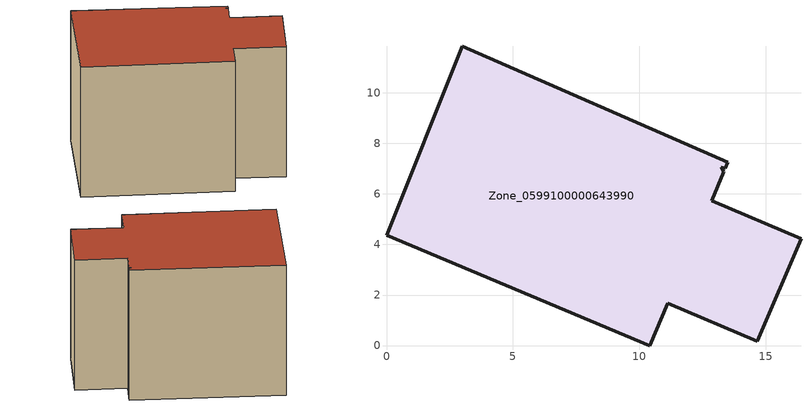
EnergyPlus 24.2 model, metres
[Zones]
Zone_0599100000643990
 floor ground (C_G): 16.4,4.22 14.67,0.16 11.12,1.67 10.41,0 0,4.37 2.99,11.83 13.51,7.26 13.4,7.01 13.24,7.05 13.35,6.88 12.86,5.72 z0
 wall outside (C_F): 13.51,7.26 2.99,11.83 0,4.37 10.41,0 11.12,1.67 14.67,0.16 16.4,4.22 12.86,5.72 13.35,6.88 13.24,7.05 13.4,7.01 13.51,7.26 z0:11.01
 roof outside (C_R): 12.86,5.72 13.35,6.88 13.24,7.05 13.4,7.01 13.51,7.26 2.99,11.83 0,4.37 10.41,0 11.12,1.67 14.67,0.16 16.4,4.22 z11.01
[BUILDING]
Pand.0599100000643990: North Axis=0; Terrain=City; Loads Convergence Tolerance Value=0.04; Temperature Convergence Tolerance Value=0.4; Solar Distribution=FullExterior; Maximum Number of Warmup Days=25; Minimum Number of Warmup Days=1
[Site:Location]
Rotterdam.The.Hague.AP_ZH_NLD Design_Conditions: Latitude=51.96; Longitude=4.45; Time Zone=1; Elevation=-4.5
[SITE:GROUNDTEMPERATURE:BUILDINGSURFACE]
18, 18, 18, 18, 18, 18, 18, 18, 18, 18, 18, 18
[MATERIAL] Thermal Absorptance=0.9; Solar Absorptance=0.7; Visible Absorptance=0.7
Name | Roughness | Thickness | Conductivity | Density | Specific Heat
G.TI.1946 | MediumSmooth | 0.15 | 1 | 540 | 1210
F.TI.1946 | Rough | 0.3 | 0.857143 | 1920 | 840
R.TI.1946 | MediumRough | 0.2 | 0.1 | 1500 | 1000
[CONSTRUCTION]
C_G: G.TI.1946
C_F: F.TI.1946
C_R: R.TI.1946
[ZONE]
Zone_0599100000643990: Type=1; Multiplier=1; Ceiling Height=Autocalculate; Volume=Autocalculate; Floor Area=autocalculate; Part of Total Floor Area=Yes
[ZONEINFILTRATION:DESIGNFLOWRATE]
Infil_Zone_0599100000643990: Zone or ZoneList or Space or SpaceList=Zone_0599100000643990; Schedule=AlwaysOn; Design Flow Rate Calculation Method=Flow/Area; Flow Rate per Floor Area=0.003; Constant Term Coefficient=1; Temperature Term Coefficient=0; Velocity Term Coefficient=0; Velocity Squared Term Coefficient=0
[HVACTEMPLATE:ZONE:IDEALLOADSAIRSYSTEM]
Zone_0599100000643990: Maximum Heating Supply Air Temperature=50; Minimum Cooling Supply Air Temperature=13; Maximum Heating Supply Air Humidity Ratio=0.0156; Minimum Cooling Supply Air Humidity Ratio=0.0077; Heating Limit=NoLimit; Cooling Limit=NoLimit; Dehumidification Control Type=ConstantSensibleHeatRatio; Cooling Sensible Heat Ratio=0.7; Dehumidification Setpoint=60; Humidification Control Type=None; Humidification Setpoint=30; Outdoor Air Method=None; Outdoor Air Flow Rate per Person=0.00944; Outdoor Air Flow Rate per Zone Floor Area=0; Outdoor Air Flow Rate per Zone=0; Demand Controlled Ventilation Type=None; Outdoor Air Economizer Type=NoEconomizer; Heat Recovery Type=None; Sensible Heat Recovery Effectiveness=0.7; Latent Heat Recovery Effectiveness=0.65
[ZONECONTROL:THERMOSTAT]
ThermostatControl_Zone_0599100000643990: Zone or ZoneList=Zone_0599100000643990; Control Type Schedule=DualSetpointControlType; Control 1=Thermostat_Zone_0599100000643990; Temperature Difference Between Cutout And Setpoint=0
[THERMOSTATSETPOINT:DUALSETPOINT]
Thermostat_Zone_0599100000643990: Heating Setpoint Temperature Schedule=HeatingSetpoint_Zone_0599100000643990; Cooling Setpoint Temperature Schedule=CoolingSetpoint_Zone_0599100000643990
[SCHEDULE:COMPACT]
HeatingSetpoint_Zone_0599100000643990: Through: 12/31, For: AllDays, Until: 24:00, 21
CoolingSetpoint_Zone_0599100000643990: Through: 12/31, For: AllDays, Until: 24:00, 24
DualSetpointControlType: Through: 12/31, For: AllDays, Until: 24:00, 4
AlwaysOn: Through: 12/31, For: AllDays, Until: 24:00, 1
